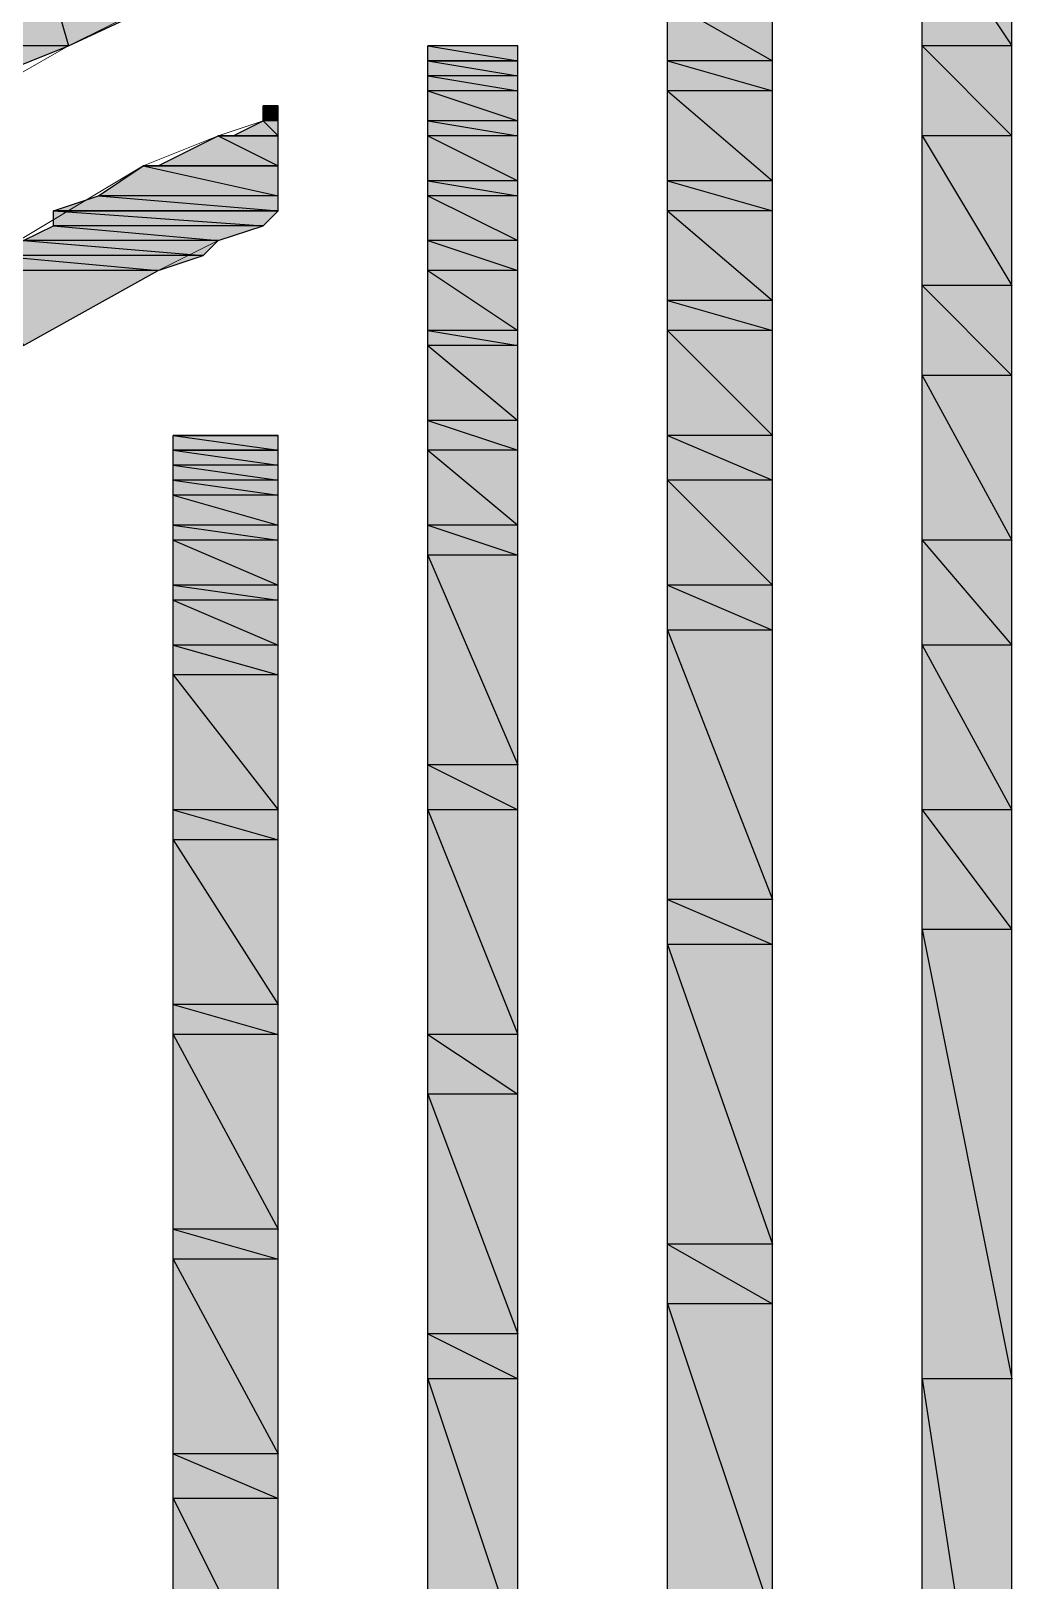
# Model space of a CAD drawing. Header units: millimetres. Extents: x -678 to 5260, y -935 to 3264.
# Drawn here: x 4780.03 to 4801.77, y -808.9 to -774.55 of the extents above; entities that cross this region are included whole.
import ezdxf

# ---------------------------------------------------------------- set-up
doc = ezdxf.new("R2010")
doc.units = ezdxf.units.MM
doc.header["$MEASUREMENT"] = 0
doc.layers.get('0').update_dxf_attribs({"linetype": 'CONTINUOUS'})

msp = doc.modelspace()

# ---------------------------------------------------------------- hatches: boundary and pattern name
at = {"true_color": 0x000007}
h = msp.add_hatch(color=7, dxfattribs=at)
h.paths.add_polyline_path([(4801.77238, -771.8918), (4799.78068, -771.8918), (4801.77238, -774.87935)])
h.paths.add_polyline_path([(4799.78068, -771.8918), (4801.77238, -774.87935), (4799.78068, -774.87935)])
h = msp.add_hatch(color=7, dxfattribs=at)
h.paths.add_polyline_path([(4785.83877, -772.5557), (4780.19562, -772.5557), (4780.85952, -774.87935)])
h.paths.add_polyline_path([(4780.19562, -772.5557), (4780.85952, -774.87935), (4776.54416, -774.87935)])
h = msp.add_hatch(color=7, dxfattribs=at)
h.paths.add_polyline_path([(4796.46118, -773.8835), (4794.13752, -773.8835), (4796.46118, -775.2113)])
h.paths.add_polyline_path([(4794.13752, -773.8835), (4796.46118, -775.2113), (4794.13752, -775.2113)])
h = msp.add_hatch(color=7, dxfattribs=at)
h.paths.add_polyline_path([(4780.85952, -774.87935), (4776.54416, -774.87935), (4779.19976, -775.54325)])
h.paths.add_polyline_path([(4776.54416, -774.87935), (4779.19976, -775.54325), (4774.88441, -775.54325)])
h = msp.add_hatch(color=7, dxfattribs=at)
h.paths.add_polyline_path([(4790.81802, -774.87935), (4788.82632, -774.87935), (4790.81802, -775.2113)])
h.paths.add_polyline_path([(4788.82632, -774.87935), (4790.81802, -775.2113), (4788.82632, -775.2113)])
h = msp.add_hatch(color=7, dxfattribs=at)
h.paths.add_polyline_path([(4801.77238, -774.87935), (4799.78068, -774.87935), (4801.77238, -776.87106)])
h.paths.add_polyline_path([(4799.78068, -774.87935), (4801.77238, -776.87106), (4799.78068, -776.87106)])
h = msp.add_hatch(color=7, dxfattribs=at)
h.paths.add_polyline_path([(4790.81802, -775.2113), (4788.82632, -775.2113), (4790.81802, -775.54325)])
h.paths.add_polyline_path([(4788.82632, -775.2113), (4790.81802, -775.54325), (4788.82632, -775.54325)])
h = msp.add_hatch(color=7, dxfattribs=at)
h.paths.add_polyline_path([(4796.46118, -775.2113), (4794.13752, -775.2113), (4796.46118, -775.8752)])
h.paths.add_polyline_path([(4794.13752, -775.2113), (4796.46118, -775.8752), (4794.13752, -775.8752)])
h = msp.add_hatch(color=7, dxfattribs=at)
h.paths.add_polyline_path([(4790.81802, -775.54325), (4788.82632, -775.54325), (4790.81802, -775.8752)])
h.paths.add_polyline_path([(4788.82632, -775.54325), (4790.81802, -775.8752), (4788.82632, -775.8752)])
h = msp.add_hatch(color=7, dxfattribs=at)
h.paths.add_polyline_path([(4790.81802, -775.8752), (4788.82632, -775.8752), (4790.81802, -776.53911)])
h.paths.add_polyline_path([(4788.82632, -775.8752), (4790.81802, -776.53911), (4788.82632, -776.53911)])
h = msp.add_hatch(color=7, dxfattribs=at)
h.paths.add_polyline_path([(4796.46118, -775.8752), (4794.13752, -775.8752), (4796.46118, -777.86691)])
h.paths.add_polyline_path([(4794.13752, -775.8752), (4796.46118, -777.86691), (4794.13752, -777.86691)])
h = msp.add_hatch(color=7, dxfattribs=at)
h.paths.add_polyline_path([(4785.50682, -776.20716), (4785.17487, -776.20716), (4785.50682, -776.53911)])
h.paths.add_polyline_path([(4785.17487, -776.20716), (4785.50682, -776.53911), (4785.17487, -776.53911)])
h = msp.add_hatch(color=7, dxfattribs=at)
h.paths.add_polyline_path([(4785.50682, -776.53911), (4785.17487, -776.53911), (4785.50682, -776.87106)])
h.paths.add_polyline_path([(4785.17487, -776.53911), (4785.50682, -776.87106), (4784.51097, -776.87106)])
h = msp.add_hatch(color=7, dxfattribs=at)
h.paths.add_polyline_path([(4790.81802, -776.53911), (4788.82632, -776.53911), (4790.81802, -776.87106)])
h.paths.add_polyline_path([(4788.82632, -776.53911), (4790.81802, -776.87106), (4788.82632, -776.87106)])
h = msp.add_hatch(color=7, dxfattribs=at)
h.paths.add_polyline_path([(4785.50682, -776.87106), (4784.17902, -776.87106), (4785.50682, -777.53496)])
h.paths.add_polyline_path([(4784.17902, -776.87106), (4785.50682, -777.53496), (4782.85122, -777.53496)])
h = msp.add_hatch(color=7, dxfattribs=at)
h.paths.add_polyline_path([(4790.81802, -776.87106), (4788.82632, -776.87106), (4790.81802, -777.86691)])
h.paths.add_polyline_path([(4788.82632, -776.87106), (4790.81802, -777.86691), (4788.82632, -777.86691)])
h = msp.add_hatch(color=7, dxfattribs=at)
h.paths.add_polyline_path([(4801.77238, -776.87106), (4799.78068, -776.87106), (4801.77238, -780.19056)])
h.paths.add_polyline_path([(4799.78068, -776.87106), (4801.77238, -780.19056), (4799.78068, -780.19056)])
h = msp.add_hatch(color=7, dxfattribs=at)
h.paths.add_polyline_path([(4785.50682, -777.53496), (4782.51927, -777.53496), (4785.50682, -778.19886)])
h.paths.add_polyline_path([(4782.51927, -777.53496), (4785.50682, -778.19886), (4781.52342, -778.19886)])
h = msp.add_hatch(color=7, dxfattribs=at)
h.paths.add_polyline_path([(4785.50682, -777.53496), (4782.85122, -777.53496)])
h.paths.add_polyline_path([(4782.85122, -777.53496), (4785.50682, -777.53496), (4782.51927, -777.53496)])
h = msp.add_hatch(color=7, dxfattribs=at)
h.paths.add_polyline_path([(4790.81802, -777.86691), (4788.82632, -777.86691), (4790.81802, -778.19886)])
h.paths.add_polyline_path([(4788.82632, -777.86691), (4790.81802, -778.19886), (4788.82632, -778.19886)])
h = msp.add_hatch(color=7, dxfattribs=at)
h.paths.add_polyline_path([(4796.46118, -777.86691), (4794.13752, -777.86691), (4796.46118, -778.53081)])
h.paths.add_polyline_path([(4794.13752, -777.86691), (4796.46118, -778.53081), (4794.13752, -778.53081)])
h = msp.add_hatch(color=7, dxfattribs=at)
h.paths.add_polyline_path([(4785.50682, -778.19886), (4781.52342, -778.19886), (4785.50682, -778.53081)])
h.paths.add_polyline_path([(4781.52342, -778.19886), (4785.50682, -778.53081), (4780.52757, -778.53081)])
h = msp.add_hatch(color=7, dxfattribs=at)
h.paths.add_polyline_path([(4790.81802, -778.19886), (4788.82632, -778.19886), (4790.81802, -779.19471)])
h.paths.add_polyline_path([(4788.82632, -778.19886), (4790.81802, -779.19471), (4788.82632, -779.19471)])
h = msp.add_hatch(color=7, dxfattribs=at)
h.paths.add_polyline_path([(4785.17487, -778.86276), (4780.52757, -778.86276), (4784.17902, -779.19471)])
h.paths.add_polyline_path([(4780.52757, -778.86276), (4784.17902, -779.19471), (4779.86367, -779.19471)])
h = msp.add_hatch(color=7, dxfattribs=at)
h.paths.add_polyline_path([(4785.50682, -778.53081), (4780.52757, -778.53081), (4785.17487, -778.86276)])
h.paths.add_polyline_path([(4780.52757, -778.53081), (4785.17487, -778.86276), (4780.52757, -778.86276)])
h = msp.add_hatch(color=7, dxfattribs=at)
h.paths.add_polyline_path([(4796.46118, -778.53081), (4794.13752, -778.53081), (4796.46118, -780.52251)])
h.paths.add_polyline_path([(4794.13752, -778.53081), (4796.46118, -780.52251), (4794.13752, -780.52251)])
h = msp.add_hatch(color=7, dxfattribs=at)
h.paths.add_polyline_path([(4784.17902, -779.19471), (4779.86367, -779.19471), (4783.84707, -779.52666)])
h.paths.add_polyline_path([(4779.86367, -779.19471), (4783.84707, -779.52666), (4779.19976, -779.52666)])
h = msp.add_hatch(color=7, dxfattribs=at)
h.paths.add_polyline_path([(4790.81802, -779.19471), (4788.82632, -779.19471), (4790.81802, -779.85861)])
h.paths.add_polyline_path([(4788.82632, -779.19471), (4790.81802, -779.85861), (4788.82632, -779.85861)])
h = msp.add_hatch(color=7, dxfattribs=at)
h.paths.add_polyline_path([(4783.84707, -779.52666), (4779.19976, -779.52666), (4782.85122, -779.85861)])
h.paths.add_polyline_path([(4779.19976, -779.52666), (4782.85122, -779.85861), (4778.86781, -779.85861)])
h = msp.add_hatch(color=7, dxfattribs=at)
h.paths.add_polyline_path([(4782.85122, -779.85861), (4778.86781, -779.85861), (4779.86367, -781.51836)])
h.paths.add_polyline_path([(4778.86781, -779.85861), (4779.86367, -781.51836), (4776.21221, -781.51836)])
h.paths.add_polyline_path([(4779.86367, -781.51836), (4776.21221, -781.51836)])
h.paths.add_polyline_path([(4776.21221, -781.51836), (4779.86367, -781.51836)])
h = msp.add_hatch(color=7, dxfattribs=at)
h.paths.add_polyline_path([(4790.81802, -779.85861), (4788.82632, -779.85861), (4790.81802, -781.18641)])
h.paths.add_polyline_path([(4788.82632, -779.85861), (4790.81802, -781.18641), (4788.82632, -781.18641)])
h = msp.add_hatch(color=7, dxfattribs=at)
h.paths.add_polyline_path([(4801.77238, -780.19056), (4799.78068, -780.19056), (4801.77238, -782.18226)])
h.paths.add_polyline_path([(4799.78068, -780.19056), (4801.77238, -782.18226), (4799.78068, -782.18226)])
h = msp.add_hatch(color=7, dxfattribs=at)
h.paths.add_polyline_path([(4796.46118, -780.52251), (4794.13752, -780.52251), (4796.46118, -781.18641)])
h.paths.add_polyline_path([(4794.13752, -780.52251), (4796.46118, -781.18641), (4794.13752, -781.18641)])
h = msp.add_hatch(color=7, dxfattribs=at)
h.paths.add_polyline_path([(4790.81802, -781.18641), (4788.82632, -781.18641), (4790.81802, -781.51836)])
h.paths.add_polyline_path([(4788.82632, -781.18641), (4790.81802, -781.51836), (4788.82632, -781.51836)])
h = msp.add_hatch(color=7, dxfattribs=at)
h.paths.add_polyline_path([(4796.46118, -781.18641), (4794.13752, -781.18641), (4796.46118, -783.51006)])
h.paths.add_polyline_path([(4794.13752, -781.18641), (4796.46118, -783.51006), (4794.13752, -783.51006)])
h = msp.add_hatch(color=7, dxfattribs=at)
h.paths.add_polyline_path([(4790.81802, -781.51836), (4788.82632, -781.51836), (4790.81802, -783.17811)])
h.paths.add_polyline_path([(4788.82632, -781.51836), (4790.81802, -783.17811), (4788.82632, -783.17811)])
h = msp.add_hatch(color=7, dxfattribs=at)
h.paths.add_polyline_path([(4801.77238, -782.18226), (4799.78068, -782.18226), (4801.77238, -785.83371)])
h.paths.add_polyline_path([(4799.78068, -782.18226), (4801.77238, -785.83371), (4799.78068, -785.83371)])
h = msp.add_hatch(color=7, dxfattribs=at)
h.paths.add_polyline_path([(4790.81802, -783.17811), (4788.82632, -783.17811), (4790.81802, -783.84201)])
h.paths.add_polyline_path([(4788.82632, -783.17811), (4790.81802, -783.84201), (4788.82632, -783.84201)])
h = msp.add_hatch(color=7, dxfattribs=at)
h.paths.add_polyline_path([(4785.50682, -783.51006), (4783.18317, -783.51006), (4785.50682, -783.84201)])
h.paths.add_polyline_path([(4783.18317, -783.51006), (4785.50682, -783.84201), (4783.18317, -783.84201)])
h = msp.add_hatch(color=7, dxfattribs=at)
h.paths.add_polyline_path([(4796.46118, -783.51006), (4794.13752, -783.51006), (4796.46118, -784.50591)])
h.paths.add_polyline_path([(4794.13752, -783.51006), (4796.46118, -784.50591), (4794.13752, -784.50591)])
h = msp.add_hatch(color=7, dxfattribs=at)
h.paths.add_polyline_path([(4785.50682, -783.84201), (4783.18317, -783.84201), (4785.50682, -784.17396)])
h.paths.add_polyline_path([(4783.18317, -783.84201), (4785.50682, -784.17396), (4783.18317, -784.17396)])
h = msp.add_hatch(color=7, dxfattribs=at)
h.paths.add_polyline_path([(4790.81802, -783.84201), (4788.82632, -783.84201), (4790.81802, -785.50176)])
h.paths.add_polyline_path([(4788.82632, -783.84201), (4790.81802, -785.50176), (4788.82632, -785.50176)])
h = msp.add_hatch(color=7, dxfattribs=at)
h.paths.add_polyline_path([(4785.50682, -784.17396), (4783.18317, -784.17396), (4785.50682, -784.50591)])
h.paths.add_polyline_path([(4783.18317, -784.17396), (4785.50682, -784.50591), (4783.18317, -784.50591)])
h = msp.add_hatch(color=7, dxfattribs=at)
h.paths.add_polyline_path([(4785.50682, -784.50591), (4783.18317, -784.50591), (4785.50682, -784.83786)])
h.paths.add_polyline_path([(4783.18317, -784.50591), (4785.50682, -784.83786), (4783.18317, -784.83786)])
h = msp.add_hatch(color=7, dxfattribs=at)
h.paths.add_polyline_path([(4796.46118, -784.50591), (4794.13752, -784.50591), (4796.46118, -786.82956)])
h.paths.add_polyline_path([(4794.13752, -784.50591), (4796.46118, -786.82956), (4794.13752, -786.82956)])
h = msp.add_hatch(color=7, dxfattribs=at)
h.paths.add_polyline_path([(4785.50682, -784.83786), (4783.18317, -784.83786), (4785.50682, -785.50176)])
h.paths.add_polyline_path([(4783.18317, -784.83786), (4785.50682, -785.50176), (4783.18317, -785.50176)])
h = msp.add_hatch(color=7, dxfattribs=at)
h.paths.add_polyline_path([(4785.50682, -785.50176), (4783.18317, -785.50176), (4785.50682, -785.83371)])
h.paths.add_polyline_path([(4783.18317, -785.50176), (4785.50682, -785.83371), (4783.18317, -785.83371)])
h = msp.add_hatch(color=7, dxfattribs=at)
h.paths.add_polyline_path([(4790.81802, -785.50176), (4788.82632, -785.50176), (4790.81802, -786.16566)])
h.paths.add_polyline_path([(4788.82632, -785.50176), (4790.81802, -786.16566), (4788.82632, -786.16566)])
h = msp.add_hatch(color=7, dxfattribs=at)
h.paths.add_polyline_path([(4785.50682, -785.83371), (4783.18317, -785.83371), (4785.50682, -786.82956)])
h.paths.add_polyline_path([(4783.18317, -785.83371), (4785.50682, -786.82956), (4783.18317, -786.82956)])
h = msp.add_hatch(color=7, dxfattribs=at)
h.paths.add_polyline_path([(4801.77238, -785.83371), (4799.78068, -785.83371), (4801.77238, -788.15736)])
h.paths.add_polyline_path([(4799.78068, -785.83371), (4801.77238, -788.15736), (4799.78068, -788.15736)])
h = msp.add_hatch(color=7, dxfattribs=at)
h.paths.add_polyline_path([(4790.81802, -786.16566), (4788.82632, -786.16566), (4790.81802, -790.81296)])
h.paths.add_polyline_path([(4788.82632, -786.16566), (4790.81802, -790.81296), (4788.82632, -790.81296)])
h = msp.add_hatch(color=7, dxfattribs=at)
h.paths.add_polyline_path([(4785.50682, -786.82956), (4783.18317, -786.82956), (4785.50682, -787.16151)])
h.paths.add_polyline_path([(4783.18317, -786.82956), (4785.50682, -787.16151), (4783.18317, -787.16151)])
h = msp.add_hatch(color=7, dxfattribs=at)
h.paths.add_polyline_path([(4796.46118, -786.82956), (4794.13752, -786.82956), (4796.46118, -787.82541)])
h.paths.add_polyline_path([(4794.13752, -786.82956), (4796.46118, -787.82541), (4794.13752, -787.82541)])
h = msp.add_hatch(color=7, dxfattribs=at)
h.paths.add_polyline_path([(4785.50682, -787.16151), (4783.18317, -787.16151), (4785.50682, -788.15736)])
h.paths.add_polyline_path([(4783.18317, -787.16151), (4785.50682, -788.15736), (4783.18317, -788.15736)])
h = msp.add_hatch(color=7, dxfattribs=at)
h.paths.add_polyline_path([(4796.46118, -787.82541), (4794.13752, -787.82541), (4796.46118, -793.80052)])
h.paths.add_polyline_path([(4794.13752, -787.82541), (4796.46118, -793.80052), (4794.13752, -793.80052)])
h = msp.add_hatch(color=7, dxfattribs=at)
h.paths.add_polyline_path([(4785.50682, -788.15736), (4783.18317, -788.15736), (4785.50682, -788.82126)])
h.paths.add_polyline_path([(4783.18317, -788.15736), (4785.50682, -788.82126), (4783.18317, -788.82126)])
h = msp.add_hatch(color=7, dxfattribs=at)
h.paths.add_polyline_path([(4801.77238, -788.15736), (4799.78068, -788.15736), (4801.77238, -791.80881)])
h.paths.add_polyline_path([(4799.78068, -788.15736), (4801.77238, -791.80881), (4799.78068, -791.80881)])
h = msp.add_hatch(color=7, dxfattribs=at)
h.paths.add_polyline_path([(4785.50682, -788.82126), (4783.18317, -788.82126), (4785.50682, -791.80881)])
h.paths.add_polyline_path([(4783.18317, -788.82126), (4785.50682, -791.80881), (4783.18317, -791.80881)])
h = msp.add_hatch(color=7, dxfattribs=at)
h.paths.add_polyline_path([(4790.81802, -790.81296), (4788.82632, -790.81296), (4790.81802, -791.80881)])
h.paths.add_polyline_path([(4788.82632, -790.81296), (4790.81802, -791.80881), (4788.82632, -791.80881)])
h = msp.add_hatch(color=7, dxfattribs=at)
h.paths.add_polyline_path([(4785.50682, -791.80881), (4783.18317, -791.80881), (4785.50682, -792.47272)])
h.paths.add_polyline_path([(4783.18317, -791.80881), (4785.50682, -792.47272), (4783.18317, -792.47272)])
h = msp.add_hatch(color=7, dxfattribs=at)
h.paths.add_polyline_path([(4790.81802, -791.80881), (4788.82632, -791.80881), (4790.81802, -796.78807)])
h.paths.add_polyline_path([(4788.82632, -791.80881), (4790.81802, -796.78807), (4788.82632, -796.78807)])
h = msp.add_hatch(color=7, dxfattribs=at)
h.paths.add_polyline_path([(4801.77238, -791.80881), (4799.78068, -791.80881), (4801.77238, -794.46442)])
h.paths.add_polyline_path([(4799.78068, -791.80881), (4801.77238, -794.46442), (4799.78068, -794.46442)])
h = msp.add_hatch(color=7, dxfattribs=at)
h.paths.add_polyline_path([(4785.50682, -792.47272), (4783.18317, -792.47272), (4785.50682, -796.12417)])
h.paths.add_polyline_path([(4783.18317, -792.47272), (4785.50682, -796.12417), (4783.18317, -796.12417)])
h = msp.add_hatch(color=7, dxfattribs=at)
h.paths.add_polyline_path([(4796.46118, -793.80052), (4794.13752, -793.80052), (4796.46118, -794.79637)])
h.paths.add_polyline_path([(4794.13752, -793.80052), (4796.46118, -794.79637), (4794.13752, -794.79637)])
h = msp.add_hatch(color=7, dxfattribs=at)
h.paths.add_polyline_path([(4801.77238, -794.46442), (4799.78068, -794.46442), (4801.77238, -804.42292)])
h.paths.add_polyline_path([(4799.78068, -794.46442), (4801.77238, -804.42292), (4799.78068, -804.42292)])
h = msp.add_hatch(color=7, dxfattribs=at)
h.paths.add_polyline_path([(4796.46118, -794.79637), (4794.13752, -794.79637), (4796.46118, -801.43537)])
h.paths.add_polyline_path([(4794.13752, -794.79637), (4796.46118, -801.43537), (4794.13752, -801.43537)])
h = msp.add_hatch(color=7, dxfattribs=at)
h.paths.add_polyline_path([(4785.50682, -796.12417), (4783.18317, -796.12417), (4785.50682, -796.78807)])
h.paths.add_polyline_path([(4783.18317, -796.12417), (4785.50682, -796.78807), (4783.18317, -796.78807)])
h = msp.add_hatch(color=7, dxfattribs=at)
h.paths.add_polyline_path([(4785.50682, -796.78807), (4783.18317, -796.78807), (4785.50682, -801.10342)])
h.paths.add_polyline_path([(4783.18317, -796.78807), (4785.50682, -801.10342), (4783.18317, -801.10342)])
h = msp.add_hatch(color=7, dxfattribs=at)
h.paths.add_polyline_path([(4790.81802, -796.78807), (4788.82632, -796.78807), (4790.81802, -798.11587)])
h.paths.add_polyline_path([(4788.82632, -796.78807), (4790.81802, -798.11587), (4788.82632, -798.11587)])
h = msp.add_hatch(color=7, dxfattribs=at)
h.paths.add_polyline_path([(4790.81802, -798.11587), (4788.82632, -798.11587), (4790.81802, -803.42707)])
h.paths.add_polyline_path([(4788.82632, -798.11587), (4790.81802, -803.42707), (4788.82632, -803.42707)])
h = msp.add_hatch(color=7, dxfattribs=at)
h.paths.add_polyline_path([(4785.50682, -801.10342), (4783.18317, -801.10342), (4785.50682, -801.76732)])
h.paths.add_polyline_path([(4783.18317, -801.10342), (4785.50682, -801.76732), (4783.18317, -801.76732)])
h = msp.add_hatch(color=7, dxfattribs=at)
h.paths.add_polyline_path([(4796.46118, -801.43537), (4794.13752, -801.43537), (4796.46118, -802.76317)])
h.paths.add_polyline_path([(4794.13752, -801.43537), (4796.46118, -802.76317), (4794.13752, -802.76317)])
h = msp.add_hatch(color=7, dxfattribs=at)
h.paths.add_polyline_path([(4785.50682, -801.76732), (4783.18317, -801.76732), (4785.50682, -806.08267)])
h.paths.add_polyline_path([(4783.18317, -801.76732), (4785.50682, -806.08267), (4783.18317, -806.08267)])
h = msp.add_hatch(color=7, dxfattribs=at)
h.paths.add_polyline_path([(4796.46118, -802.76317), (4794.13752, -802.76317), (4796.46118, -809.73413)])
h.paths.add_polyline_path([(4794.13752, -802.76317), (4796.46118, -809.73413), (4794.13752, -809.73413)])
h = msp.add_hatch(color=7, dxfattribs=at)
h.paths.add_polyline_path([(4790.81802, -803.42707), (4788.82632, -803.42707), (4790.81802, -804.42292)])
h.paths.add_polyline_path([(4788.82632, -803.42707), (4790.81802, -804.42292), (4788.82632, -804.42292)])
h = msp.add_hatch(color=7, dxfattribs=at)
h.paths.add_polyline_path([(4790.81802, -804.42292), (4788.82632, -804.42292), (4790.81802, -810.39803)])
h.paths.add_polyline_path([(4788.82632, -804.42292), (4790.81802, -810.39803), (4788.82632, -810.39803)])
h = msp.add_hatch(color=7, dxfattribs=at)
h.paths.add_polyline_path([(4801.77238, -804.42292), (4799.78068, -804.42292), (4801.77238, -817.36898)])
h.paths.add_polyline_path([(4799.78068, -804.42292), (4801.77238, -817.36898), (4799.78068, -817.36898)])
h = msp.add_hatch(color=7, dxfattribs=at)
h.paths.add_polyline_path([(4785.50682, -806.08267), (4783.18317, -806.08267), (4785.50682, -807.07852)])
h.paths.add_polyline_path([(4783.18317, -806.08267), (4785.50682, -807.07852), (4783.18317, -807.07852)])
h = msp.add_hatch(color=7, dxfattribs=at)
h.paths.add_polyline_path([(4785.50682, -807.07852), (4783.18317, -807.07852), (4785.50682, -811.72583)])
h.paths.add_polyline_path([(4783.18317, -807.07852), (4785.50682, -811.72583), (4783.18317, -811.72583)])

# ---------------------------------------------------------------- linework, layer by layer
at = {"color": 7, "linetype": 'Continuous', "lineweight": -2, "true_color": 0x000007}
for points in [[(4801.77238, -771.8918), (4799.78068, -771.8918), (4801.77238, -774.87935)], [(4799.78068, -771.8918), (4801.77238, -774.87935), (4799.78068, -774.87935)], [(4780.19562, -772.5557), (4780.85952, -774.87935), (4776.54416, -774.87935)], [(4785.83877, -772.5557), (4780.19562, -772.5557), (4780.85952, -774.87935)], [(4796.46118, -773.8835), (4794.13752, -773.8835), (4796.46118, -775.2113)], [(4794.13752, -773.8835), (4796.46118, -775.2113), (4794.13752, -775.2113)], [(4780.85952, -774.87935), (4776.54416, -774.87935), (4779.19976, -775.54325)], [(4790.81802, -774.87935), (4788.82632, -774.87935), (4790.81802, -775.2113)], [(4788.82632, -774.87935), (4790.81802, -775.2113), (4788.82632, -775.2113)], [(4801.77238, -774.87935), (4799.78068, -774.87935), (4801.77238, -776.87106)], [(4799.78068, -774.87935), (4801.77238, -776.87106), (4799.78068, -776.87106)], [(4788.82632, -775.2113), (4790.81802, -775.2113), (4790.81802, -775.2113)], [(4790.81802, -775.2113), (4790.81802, -775.2113), (4788.82632, -775.2113)], [(4790.81802, -775.2113), (4788.82632, -775.2113), (4790.81802, -775.54325)], [(4788.82632, -775.2113), (4790.81802, -775.54325), (4788.82632, -775.54325)], [(4796.46118, -775.2113), (4794.13752, -775.2113), (4796.46118, -775.8752)], [(4794.13752, -775.2113), (4796.46118, -775.8752), (4794.13752, -775.8752)], [(4790.81802, -775.54325), (4788.82632, -775.54325), (4790.81802, -775.8752)], [(4788.82632, -775.54325), (4790.81802, -775.8752), (4788.82632, -775.8752)], [(4790.81802, -775.8752), (4788.82632, -775.8752), (4790.81802, -776.53911)], [(4788.82632, -775.8752), (4790.81802, -776.53911), (4788.82632, -776.53911)], [(4796.46118, -775.8752), (4794.13752, -775.8752), (4796.46118, -777.86691)], [(4794.13752, -775.8752), (4796.46118, -777.86691), (4794.13752, -777.86691)], [(4785.50682, -776.20716), (4785.17487, -776.20716), (4785.17487, -776.20716)], [(4785.50682, -776.20716), (4785.17487, -776.20716), (4785.50682, -776.53911)], [(4785.17487, -776.20716), (4785.50682, -776.53911), (4785.17487, -776.53911)], [(4785.17487, -776.53911), (4785.50682, -776.87106), (4784.51097, -776.87106)], [(4785.50682, -776.53911), (4785.17487, -776.53911), (4785.50682, -776.87106)], [(4790.81802, -776.53911), (4788.82632, -776.53911), (4790.81802, -776.87106)], [(4788.82632, -776.53911), (4790.81802, -776.87106), (4788.82632, -776.87106)], [(4784.17902, -776.87106), (4785.50682, -777.53496), (4782.85122, -777.53496)], [(4784.51097, -776.87106), (4785.50682, -776.87106), (4784.17902, -776.87106)], [(4785.50682, -776.87106), (4784.17902, -776.87106), (4785.50682, -777.53496)], [(4785.50682, -776.87106), (4784.51097, -776.87106)], [(4790.81802, -776.87106), (4788.82632, -776.87106), (4790.81802, -777.86691)], [(4788.82632, -776.87106), (4790.81802, -777.86691), (4788.82632, -777.86691)], [(4801.77238, -776.87106), (4799.78068, -776.87106), (4801.77238, -780.19056)], [(4799.78068, -776.87106), (4801.77238, -780.19056), (4799.78068, -780.19056)], [(4782.51927, -777.53496), (4785.50682, -778.19886), (4781.52342, -778.19886)], [(4782.85122, -777.53496), (4785.50682, -777.53496), (4782.51927, -777.53496)], [(4785.50682, -777.53496), (4782.51927, -777.53496), (4785.50682, -778.19886)], [(4785.50682, -777.53496), (4782.85122, -777.53496)], [(4790.81802, -777.86691), (4788.82632, -777.86691), (4790.81802, -778.19886)], [(4788.82632, -777.86691), (4790.81802, -778.19886), (4788.82632, -778.19886)], [(4796.46118, -777.86691), (4794.13752, -777.86691), (4796.46118, -778.53081)], [(4794.13752, -777.86691), (4796.46118, -778.53081), (4794.13752, -778.53081)], [(4781.52342, -778.19886), (4785.50682, -778.53081), (4780.52757, -778.53081)], [(4785.50682, -778.19886), (4781.52342, -778.19886), (4785.50682, -778.53081)], [(4790.81802, -778.19886), (4788.82632, -778.19886), (4790.81802, -779.19471)], [(4788.82632, -778.19886), (4790.81802, -779.19471), (4788.82632, -779.19471)], [(4780.52757, -778.86276), (4784.17902, -779.19471), (4779.86367, -779.19471)], [(4780.52757, -778.53081), (4785.50682, -778.53081), (4785.50682, -778.53081)], [(4785.50682, -778.53081), (4785.50682, -778.53081), (4780.52757, -778.53081)], [(4785.50682, -778.53081), (4780.52757, -778.53081), (4785.17487, -778.86276)], [(4780.52757, -778.53081), (4785.17487, -778.86276), (4780.52757, -778.86276)], [(4785.17487, -778.86276), (4780.52757, -778.86276), (4784.17902, -779.19471)], [(4796.46118, -778.53081), (4794.13752, -778.53081), (4796.46118, -780.52251)], [(4794.13752, -778.53081), (4796.46118, -780.52251), (4794.13752, -780.52251)], [(4779.86367, -779.19471), (4783.84707, -779.52666), (4779.19976, -779.52666)], [(4784.17902, -779.19471), (4779.86367, -779.19471), (4783.84707, -779.52666)], [(4790.81802, -779.19471), (4788.82632, -779.19471), (4790.81802, -779.85861)], [(4788.82632, -779.19471), (4790.81802, -779.85861), (4788.82632, -779.85861)], [(4779.19976, -779.52666), (4782.85122, -779.85861), (4778.86781, -779.85861)], [(4783.84707, -779.52666), (4779.19976, -779.52666), (4782.85122, -779.85861)], [(4782.85122, -779.85861), (4778.86781, -779.85861), (4779.86367, -781.51836)], [(4790.81802, -779.85861), (4788.82632, -779.85861), (4790.81802, -781.18641)], [(4788.82632, -779.85861), (4790.81802, -781.18641), (4788.82632, -781.18641)], [(4801.77238, -780.19056), (4799.78068, -780.19056), (4801.77238, -782.18226)], [(4799.78068, -780.19056), (4801.77238, -782.18226), (4799.78068, -782.18226)], [(4796.46118, -780.52251), (4794.13752, -780.52251), (4796.46118, -781.18641)], [(4794.13752, -780.52251), (4796.46118, -781.18641), (4794.13752, -781.18641)], [(4790.81802, -781.18641), (4788.82632, -781.18641), (4790.81802, -781.51836)], [(4788.82632, -781.18641), (4790.81802, -781.51836), (4788.82632, -781.51836)], [(4796.46118, -781.18641), (4794.13752, -781.18641), (4796.46118, -783.51006)], [(4794.13752, -781.18641), (4796.46118, -783.51006), (4794.13752, -783.51006)], [(4790.81802, -781.51836), (4788.82632, -781.51836), (4790.81802, -783.17811)], [(4788.82632, -781.51836), (4790.81802, -783.17811), (4788.82632, -783.17811)], [(4801.77238, -782.18226), (4799.78068, -782.18226), (4801.77238, -785.83371)], [(4799.78068, -782.18226), (4801.77238, -785.83371), (4799.78068, -785.83371)], [(4790.81802, -783.17811), (4788.82632, -783.17811), (4790.81802, -783.84201)], [(4788.82632, -783.17811), (4790.81802, -783.84201), (4788.82632, -783.84201)], [(4783.18317, -783.51006), (4785.50682, -783.51006), (4785.50682, -783.51006)], [(4785.50682, -783.51006), (4785.50682, -783.51006), (4783.18317, -783.51006)], [(4785.50682, -783.51006), (4783.18317, -783.51006), (4785.50682, -783.84201)], [(4783.18317, -783.51006), (4785.50682, -783.84201), (4783.18317, -783.84201)], [(4796.46118, -783.51006), (4794.13752, -783.51006), (4796.46118, -784.50591)], [(4794.13752, -783.51006), (4796.46118, -784.50591), (4794.13752, -784.50591)], [(4785.50682, -783.84201), (4783.18317, -783.84201)], [(4783.18317, -783.84201), (4785.50682, -783.84201)], [(4785.50682, -783.84201), (4783.18317, -783.84201), (4785.50682, -784.17396)], [(4783.18317, -783.84201), (4785.50682, -784.17396), (4783.18317, -784.17396)], [(4790.81802, -783.84201), (4788.82632, -783.84201), (4790.81802, -785.50176)], [(4788.82632, -783.84201), (4790.81802, -785.50176), (4788.82632, -785.50176)], [(4785.50682, -784.17396), (4783.18317, -784.17396), (4785.50682, -784.50591)], [(4783.18317, -784.17396), (4785.50682, -784.50591), (4783.18317, -784.50591)], [(4785.50682, -784.50591), (4783.18317, -784.50591), (4785.50682, -784.83786)], [(4783.18317, -784.50591), (4785.50682, -784.83786), (4783.18317, -784.83786)], [(4796.46118, -784.50591), (4794.13752, -784.50591), (4796.46118, -786.82956)], [(4794.13752, -784.50591), (4796.46118, -786.82956), (4794.13752, -786.82956)], [(4785.50682, -784.83786), (4783.18317, -784.83786), (4785.50682, -785.50176)], [(4783.18317, -784.83786), (4785.50682, -785.50176), (4783.18317, -785.50176)], [(4785.50682, -785.50176), (4783.18317, -785.50176), (4785.50682, -785.83371)], [(4783.18317, -785.50176), (4785.50682, -785.83371), (4783.18317, -785.83371)], [(4790.81802, -785.50176), (4788.82632, -785.50176), (4790.81802, -786.16566)], [(4788.82632, -785.50176), (4790.81802, -786.16566), (4788.82632, -786.16566)], [(4785.50682, -785.83371), (4783.18317, -785.83371), (4785.50682, -786.82956)], [(4783.18317, -785.83371), (4785.50682, -786.82956), (4783.18317, -786.82956)], [(4801.77238, -785.83371), (4799.78068, -785.83371), (4801.77238, -788.15736)], [(4799.78068, -785.83371), (4801.77238, -788.15736), (4799.78068, -788.15736)], [(4790.81802, -786.16566), (4788.82632, -786.16566), (4790.81802, -790.81296)], [(4788.82632, -786.16566), (4790.81802, -790.81296), (4788.82632, -790.81296)], [(4785.50682, -786.82956), (4783.18317, -786.82956), (4785.50682, -787.16151)], [(4783.18317, -786.82956), (4785.50682, -787.16151), (4783.18317, -787.16151)], [(4796.46118, -786.82956), (4794.13752, -786.82956), (4796.46118, -787.82541)], [(4794.13752, -786.82956), (4796.46118, -787.82541), (4794.13752, -787.82541)], [(4785.50682, -787.16151), (4783.18317, -787.16151), (4785.50682, -788.15736)], [(4783.18317, -787.16151), (4785.50682, -788.15736), (4783.18317, -788.15736)], [(4796.46118, -787.82541), (4794.13752, -787.82541), (4796.46118, -793.80052)], [(4794.13752, -787.82541), (4796.46118, -793.80052), (4794.13752, -793.80052)], [(4785.50682, -788.15736), (4783.18317, -788.15736), (4785.50682, -788.82126)], [(4783.18317, -788.15736), (4785.50682, -788.82126), (4783.18317, -788.82126)], [(4801.77238, -788.15736), (4799.78068, -788.15736), (4801.77238, -791.80881)], [(4799.78068, -788.15736), (4801.77238, -791.80881), (4799.78068, -791.80881)], [(4785.50682, -788.82126), (4783.18317, -788.82126), (4785.50682, -791.80881)], [(4783.18317, -788.82126), (4785.50682, -791.80881), (4783.18317, -791.80881)], [(4790.81802, -790.81296), (4788.82632, -790.81296), (4790.81802, -791.80881)], [(4788.82632, -790.81296), (4790.81802, -791.80881), (4788.82632, -791.80881)], [(4785.50682, -791.80881), (4783.18317, -791.80881), (4785.50682, -792.47272)], [(4783.18317, -791.80881), (4785.50682, -792.47272), (4783.18317, -792.47272)], [(4790.81802, -791.80881), (4788.82632, -791.80881), (4790.81802, -796.78807)], [(4788.82632, -791.80881), (4790.81802, -796.78807), (4788.82632, -796.78807)], [(4801.77238, -791.80881), (4799.78068, -791.80881), (4801.77238, -794.46442)], [(4799.78068, -791.80881), (4801.77238, -794.46442), (4799.78068, -794.46442)], [(4785.50682, -792.47272), (4783.18317, -792.47272), (4785.50682, -796.12417)], [(4783.18317, -792.47272), (4785.50682, -796.12417), (4783.18317, -796.12417)], [(4796.46118, -793.80052), (4794.13752, -793.80052), (4796.46118, -794.79637)], [(4794.13752, -793.80052), (4796.46118, -794.79637), (4794.13752, -794.79637)], [(4801.77238, -794.46442), (4799.78068, -794.46442), (4801.77238, -804.42292)], [(4799.78068, -794.46442), (4801.77238, -804.42292), (4799.78068, -804.42292)], [(4796.46118, -794.79637), (4794.13752, -794.79637), (4796.46118, -801.43537)], [(4794.13752, -794.79637), (4796.46118, -801.43537), (4794.13752, -801.43537)], [(4785.50682, -796.12417), (4783.18317, -796.12417), (4785.50682, -796.78807)], [(4783.18317, -796.12417), (4785.50682, -796.78807), (4783.18317, -796.78807)], [(4785.50682, -796.78807), (4783.18317, -796.78807), (4785.50682, -801.10342)], [(4783.18317, -796.78807), (4785.50682, -801.10342), (4783.18317, -801.10342)], [(4790.81802, -796.78807), (4788.82632, -796.78807), (4790.81802, -798.11587)], [(4788.82632, -796.78807), (4790.81802, -798.11587), (4788.82632, -798.11587)], [(4790.81802, -798.11587), (4788.82632, -798.11587), (4790.81802, -803.42707)], [(4788.82632, -798.11587), (4790.81802, -803.42707), (4788.82632, -803.42707)], [(4785.50682, -801.10342), (4783.18317, -801.10342), (4785.50682, -801.76732)], [(4783.18317, -801.10342), (4785.50682, -801.76732), (4783.18317, -801.76732)], [(4796.46118, -801.43537), (4794.13752, -801.43537), (4796.46118, -802.76317)], [(4794.13752, -801.43537), (4796.46118, -802.76317), (4794.13752, -802.76317)], [(4785.50682, -801.76732), (4783.18317, -801.76732), (4785.50682, -806.08267)], [(4783.18317, -801.76732), (4785.50682, -806.08267), (4783.18317, -806.08267)], [(4796.46118, -802.76317), (4794.13752, -802.76317), (4796.46118, -809.73413)], [(4794.13752, -802.76317), (4796.46118, -809.73413), (4794.13752, -809.73413)], [(4790.81802, -803.42707), (4788.82632, -803.42707), (4790.81802, -804.42292)], [(4788.82632, -803.42707), (4790.81802, -804.42292), (4788.82632, -804.42292)], [(4790.81802, -804.42292), (4788.82632, -804.42292), (4790.81802, -810.39803)], [(4788.82632, -804.42292), (4790.81802, -810.39803), (4788.82632, -810.39803)], [(4801.77238, -804.42292), (4799.78068, -804.42292), (4801.77238, -817.36898)], [(4799.78068, -804.42292), (4801.77238, -817.36898), (4799.78068, -817.36898)], [(4785.50682, -806.08267), (4783.18317, -806.08267), (4785.50682, -807.07852)], [(4783.18317, -806.08267), (4785.50682, -807.07852), (4783.18317, -807.07852)], [(4785.50682, -807.07852), (4783.18317, -807.07852), (4785.50682, -811.72583)], [(4783.18317, -807.07852), (4785.50682, -811.72583), (4783.18317, -811.72583)]]:
    msp.add_lwpolyline(points, close=True, dxfattribs=at)
at = {"color": 7, "linetype": 'Continuous', "lineweight": 9, "true_color": 0x000007}
for points in [[(4801.77238, -771.8918), (4801.77238, -774.5474), (4801.77238, -776.87106), (4801.77238, -782.51421), (4801.77238, -788.15736), (4801.77238, -794.46442), (4801.77238, -800.43952), (4801.77238, -806.74657), (4801.77238, -820.02458)], [(4799.78068, -817.36898), (4799.78068, -804.42292), (4799.78068, -798.11587), (4799.78068, -791.80881), (4799.78068, -785.83371), (4799.78068, -780.19056), (4799.78068, -774.87935), (4799.78068, -772.22375)], [(4794.13752, -809.73413), (4794.13752, -801.43537), (4794.13752, -797.45197), (4794.13752, -793.80052), (4794.13752, -790.14906), (4794.13752, -786.82956), (4794.13752, -783.51006), (4794.13752, -780.52251), (4794.13752, -777.86691), (4794.13752, -775.2113), (4794.13752, -773.2196)], [(4783.51512, -773.55155), (4780.85952, -774.87935), (4778.53586, -776.20716), (4776.21221, -777.53496), (4773.88856, -779.19471), (4771.56491, -781.18641), (4770.56906, -782.18226), (4770.23711, -782.84616), (4769.57321, -783.17811), (4766.91761, -786.16566), (4764.59396, -789.15321), (4762.60225, -792.80467), (4760.9425, -796.12417), (4759.28275, -799.77562), (4758.2869, -804.09097), (4757.623, -808.07438), (4757.29105, -812.05778)], [(4796.46118, -773.8835), (4796.46118, -775.8752), (4796.46118, -778.53081), (4796.46118, -781.18641), (4796.46118, -784.50591), (4796.46118, -787.82541), (4796.46118, -791.14491), (4796.46118, -794.79637), (4796.46118, -798.77977), (4796.46118, -802.76317), (4796.46118, -810.72998)], [(4788.82632, -810.39803), (4788.82632, -803.42707), (4788.82632, -796.78807), (4788.82632, -793.80052), (4788.82632, -790.81296), (4788.82632, -788.15736), (4788.82632, -785.50176), (4788.82632, -783.17811), (4788.82632, -780.85446), (4788.82632, -779.19471), (4788.82632, -777.86691), (4788.82632, -776.53911), (4788.82632, -775.54325), (4788.82632, -775.2113), (4788.82632, -774.87935), (4788.82632, -774.87935), (4789.15827, -774.87935), (4789.82217, -774.87935), (4790.48607, -774.87935), (4790.81802, -774.87935), (4790.81802, -775.2113), (4790.81802, -775.8752), (4790.81802, -776.87106), (4790.81802, -778.19886), (4790.81802, -779.85861), (4790.81802, -781.51836), (4790.81802, -783.84201), (4790.81802, -786.16566), (4790.81802, -788.82126), (4790.81802, -791.80881), (4790.81802, -794.79637), (4790.81802, -798.11587), (4790.81802, -804.42292), (4790.81802, -811.72583)], [(4779.19976, -779.52666), (4782.51927, -777.53496), (4784.17902, -776.87106), (4785.17487, -776.53911), (4785.50682, -776.20716), (4785.50682, -776.53911), (4785.50682, -776.87106), (4785.50682, -777.53496), (4785.50682, -778.19886), (4785.50682, -778.53081), (4785.50682, -778.53081), (4785.17487, -778.86276), (4784.17902, -779.19471), (4782.85122, -779.85861), (4779.86367, -781.51836)], [(4783.18317, -811.72583), (4783.18317, -806.08267), (4783.18317, -801.10342), (4783.18317, -798.44782), (4783.18317, -796.12417), (4783.18317, -793.80052), (4783.18317, -791.80881), (4783.18317, -789.81711), (4783.18317, -788.15736), (4783.18317, -786.82956), (4783.18317, -785.50176), (4783.18317, -784.50591), (4783.18317, -783.84201), (4783.18317, -783.51006), (4783.51512, -783.51006), (4783.51512, -783.51006), (4784.51097, -783.51006), (4785.17487, -783.51006), (4785.17487, -783.51006), (4785.50682, -783.51006), (4785.50682, -783.84201), (4785.50682, -784.17396), (4785.50682, -784.83786), (4785.50682, -785.83371), (4785.50682, -787.16151), (4785.50682, -788.82126), (4785.50682, -790.48101), (4785.50682, -792.47272), (4785.50682, -794.46442), (4785.50682, -796.78807), (4785.50682, -799.11172), (4785.50682, -801.76732), (4785.50682, -807.07852), (4785.50682, -812.72168)]]:
    msp.add_lwpolyline(points, dxfattribs=at)

doc.saveas('drawing.dxf')
